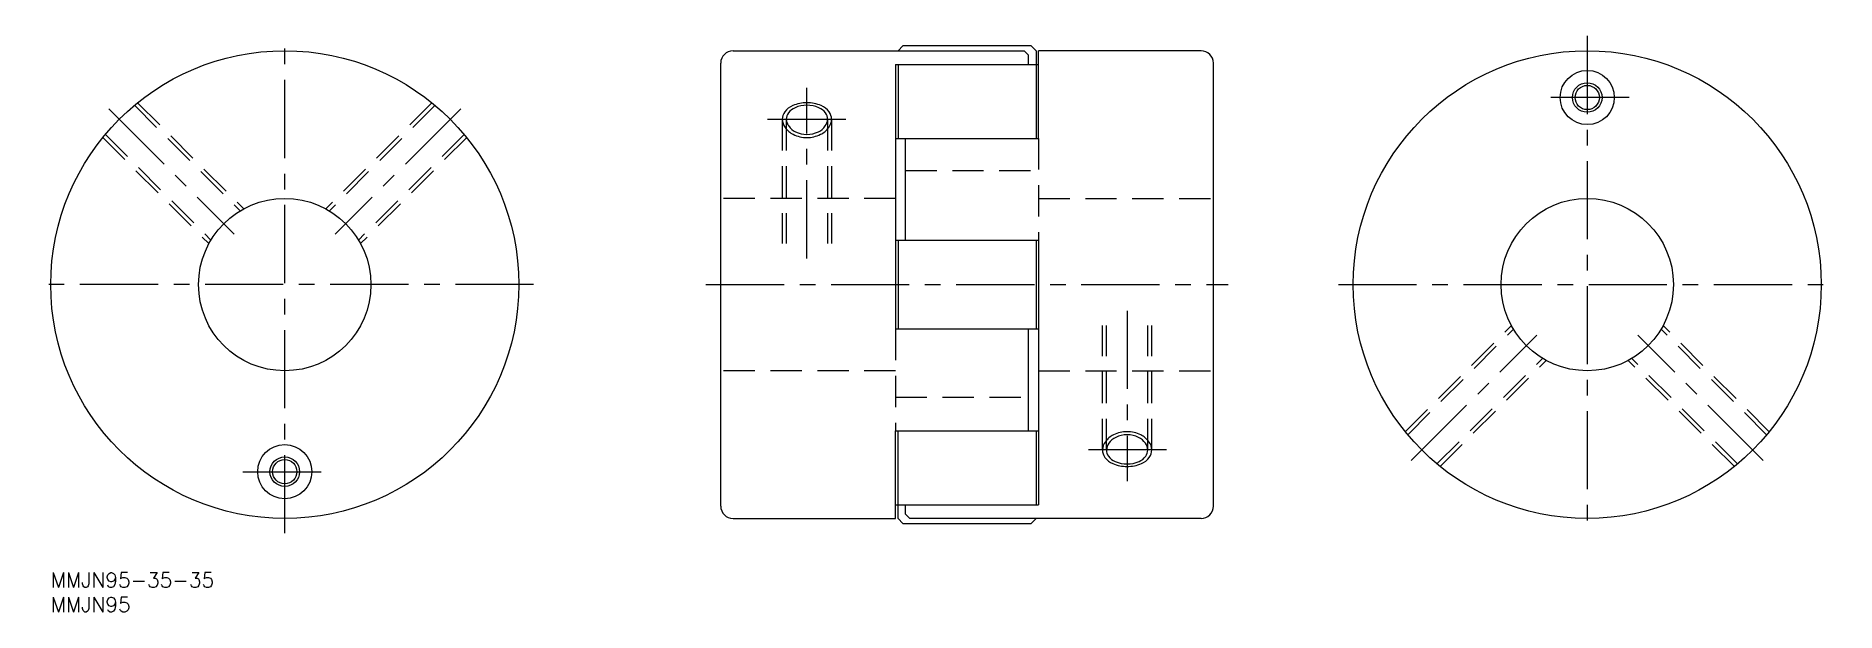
# Model space of a CAD drawing. Extents: x -3 to 362, y -8 to 109.
import ezdxf

# ---------------------------------------------------------------- set-up
doc = ezdxf.new("R2010")
doc.units = 0
doc.header["$LTSCALE"] = 0.5
doc.linetypes.add('CENTER', pattern=[50.8, 31.75, -6.35, 6.35, -6.35])
doc.linetypes.add('DASHED', pattern=[19.05, 12.7, -6.35])
for name, color, linetype in [('MSM_CENTER', 1, 'CENTER'), ('MSM_CONTINUOUS', 7, 'CONTINUOUS'), ('MSM_DASHED', 4, 'DASHED'), ('MSM_NARROW', 5, 'CONTINUOUS'), ('MSM_PART_NUMBER', 7, 'CONTINUOUS')]:
    doc.layers.add(name, color=color, linetype=linetype)
doc.styles.get("Standard").update_dxf_attribs({"font": 'txt.shx', "height": 3, "bigfont": 'bigfont.shx'})

# ---------------------------------------------------------------- blocks, each defined once
blk = doc.blocks.new('*U2')
at = {"layer": 'MSM_PART_NUMBER'}
blk.add_text('MMJN95-35-35', height=3, dxfattribs=at).set_placement((0, -3))
blk = doc.blocks.new('*U3')
at = {"layer": 'MSM_PART_NUMBER'}
blk.add_text('MMJN95', height=3, dxfattribs=at).set_placement((0, -8))

msp = doc.modelspace()

# ---------------------------------------------------------------- linework, layer by layer
at = {"layer": 'MSM_CENTER'}
for p, q in [((47.5, 8), (47.5, 109)), ((311.9, 109), (311.9, 8)), ((153.5, 63.82), (153.5, 98.44)), ((320.4, 96.5), (303.4, 96.5)), ((11.79, 94.21), (37.25, 68.75)), ((83.21, 94.21), (57.75, 68.75)), ((145.5, 92.09), (161.5, 92.09)), ((98, 58.5), (-3, 58.5)), ((133, 58.5), (239, 58.5)), ((261.4, 58.5), (362.4, 58.5)), ((218.5, 53.18), (218.5, 18.56)), ((276.19, 22.79), (301.65, 48.25)), ((347.61, 22.79), (322.15, 48.25)), ((226.5, 24.91), (210.5, 24.91)), ((39, 20.5), (56, 20.5))]:
    msp.add_line(p, q, dxfattribs=at)
at = {"layer": 'MSM_CONTINUOUS'}
for p, q in [((138.5, 106), (197.6, 106)), ((173, 107), (172, 106)), ((199, 107), (173, 107)), ((197.6, 106), (198.5, 105.1)), ((199, 107), (200, 106)), ((200, 106), (200, 88.2)), ((233.5, 106), (200.5, 106)), ((200.5, 88.2), (200.5, 106)), ((136, 13.5), (136, 103.5)), ((171.5, 103.2), (171.5, 49.5)), ((171.5, 103.2), (200.5, 103.2)), ((172, 103.2), (172, 88.2)), ((198.5, 103.2), (198.5, 105.1)), ((236, 13.5), (236, 103.5)), ((171.5, 88.2), (200.5, 88.2)), ((173.5, 67.5), (173.5, 88.2)), ((171.5, 67.5), (200.5, 67.5)), ((172, 67.5), (172, 49.5)), ((200, 67.5), (200, 49.5)), ((200.5, 67.5), (200.5, 13.8)), ((171.5, 49.5), (200.5, 49.5)), ((198.5, 28.8), (198.5, 49.5)), ((171.5, 28.8), (200.5, 28.8)), ((171.5, 11), (171.5, 28.8)), ((172, 11), (172, 28.8)), ((200, 28.8), (200, 13.8)), ((138.5, 11), (171.5, 11)), ((171.5, 13.8), (200.5, 13.8)), ((173, 10), (172, 11)), ((173.5, 11.9), (173.5, 13.8)), ((173.5, 11.9), (174.4, 11)), ((233.5, 11), (174.4, 11)), ((199, 10), (200, 11)), ((173, 10), (199, 10))]:
    msp.add_line(p, q, dxfattribs=at)
for centre, radius in [((47.5, 58.5), 47.5), ((311.9, 58.5), 47.5), ((311.9, 96.5), 5.5), ((311.9, 96.5), 2.46), ((47.5, 58.5), 17.5), ((311.9, 58.5), 17.5), ((47.5, 20.5), 5.5), ((47.5, 20.5), 2.46)]:
    msp.add_circle(centre, radius, dxfattribs=at)
for centre, radius, start, end in [((138.5, 103.5), 2.5, 90, 180), ((233.5, 103.5), 2.5, 0, 90), ((151.43, 92.11), 2.12, 143.554, 180.5816), ((151.62, 92.14), 2.31, 181.2188, 217.6527), ((152.33, 91.44), 3.24, 112.664, 143.3782), ((153.45, 88.98), 5.94, 89.4967, 113.5357), ((153.55, 88.98), 5.94, 66.4643, 90.5033), ((154.67, 91.44), 3.24, 36.6218, 67.336), ((155.38, 92.14), 2.31, 322.3473, 358.7812), ((155.57, 92.11), 2.12, 359.4184, 36.446), ((152.62, 92.66), 3.43, 214.4556, 245.2232), ((153.44, 93.85), 4.85, 242.2847, 270.7153), ((153.56, 93.85), 4.85, 269.2847, 297.7153), ((154.38, 92.66), 3.43, 294.7768, 325.5444), ((216.62, 24.86), 2.31, 142.3473, 178.7812), ((217.62, 24.34), 3.43, 114.7768, 145.5444), ((218.44, 23.15), 4.85, 89.2847, 117.7153), ((218.56, 23.15), 4.85, 62.2847, 90.7153), ((219.38, 24.34), 3.43, 34.4556, 65.2232), ((220.38, 24.86), 2.31, 1.2188, 37.6527), ((216.43, 24.89), 2.12, 179.4184, 216.446), ((217.33, 25.56), 3.24, 216.6218, 247.336), ((218.45, 28.02), 5.94, 246.4643, 270.5033), ((218.55, 28.02), 5.94, 269.4967, 293.5357), ((219.67, 25.56), 3.24, 292.664, 323.3782), ((220.57, 24.89), 2.12, 323.554, 0.5816), ((138.5, 13.5), 2.5, 180, 270), ((233.5, 13.5), 2.5, 270, 0)]:
    msp.add_arc(centre, radius, start, end, dxfattribs=at)
at = {"layer": 'MSM_DASHED'}
for p, q in [((17.63, 95.44), (39.18, 73.89)), ((77.37, 95.44), (55.82, 73.89)), ((17, 94.92), (38.45, 73.48)), ((78, 94.92), (56.55, 73.48)), ((148.5, 92.09), (148.5, 66.82)), ((149.31, 92.09), (149.31, 66.82)), ((157.69, 92.09), (157.69, 66.82)), ((158.5, 92.09), (158.5, 66.82)), ((10.56, 88.37), (32.11, 66.82)), ((11.08, 89), (32.52, 67.55)), ((83.92, 89), (62.48, 67.55)), ((84.44, 88.37), (62.89, 66.82)), ((200.5, 88.2), (200.5, 67.5)), ((173.5, 81.65), (200.5, 81.65)), ((171.5, 76), (136, 76)), ((200.5, 76), (236, 76)), ((171.5, 49.5), (171.5, 28.8)), ((213.5, 24.91), (213.5, 50.18)), ((214.31, 24.91), (214.31, 50.18)), ((222.69, 24.91), (222.69, 50.18)), ((223.5, 24.91), (223.5, 50.18)), ((274.96, 28.63), (296.51, 50.18)), ((275.48, 28), (296.92, 49.45)), ((348.32, 28), (326.88, 49.45)), ((348.84, 28.63), (327.29, 50.18)), ((171.5, 41), (136, 41)), ((200.5, 41), (236, 41)), ((281.4, 22.08), (302.85, 43.52)), ((282.03, 21.56), (303.58, 43.11)), ((341.77, 21.56), (320.22, 43.11)), ((342.4, 22.08), (320.95, 43.52)), ((171.5, 35.65), (198.5, 35.65))]:
    msp.add_line(p, q, dxfattribs=at)
at = {"layer": 'MSM_NARROW'}
for centre in [(311.9, 96.5), (47.5, 20.5)]:
    msp.add_circle(centre, 3, dxfattribs=at)
for centre, radius, start, end in [((153.44, 88.35), 7.09, 89.4967, 113.5357), ((153.56, 88.35), 7.09, 66.4643, 90.5033), ((151.03, 92.08), 2.53, 143.5495, 179.9065), ((151.26, 92.11), 2.76, 180.543, 217.6684), ((152.1, 91.28), 3.87, 112.664, 143.3782), ((154.9, 91.28), 3.87, 36.6218, 67.336), ((155.74, 92.11), 2.76, 322.3316, 359.457), ((155.97, 92.08), 2.53, 0.0935, 36.4505), ((152.45, 92.74), 4.09, 214.4556, 245.2232), ((153.43, 94.16), 5.79, 242.2847, 270.7153), ((153.57, 94.16), 5.79, 269.2847, 297.7153), ((154.55, 92.74), 4.09, 294.7768, 325.5444), ((216.26, 24.89), 2.76, 142.3316, 179.457), ((217.45, 24.26), 4.09, 114.7768, 145.5444), ((218.43, 22.84), 5.79, 89.2847, 117.7153), ((218.57, 22.84), 5.79, 62.2847, 90.7153), ((219.55, 24.26), 4.09, 34.4556, 65.2232), ((220.74, 24.89), 2.76, 0.543, 37.6684), ((216.03, 24.92), 2.53, 180.0935, 216.4505), ((217.1, 25.72), 3.87, 216.6218, 247.336), ((218.44, 28.65), 7.09, 246.4643, 270.5033), ((218.56, 28.65), 7.09, 269.4967, 293.5357), ((219.9, 25.72), 3.87, 292.664, 323.3782), ((220.97, 24.92), 2.53, 323.5495, 359.9065)]:
    msp.add_arc(centre, radius, start, end, dxfattribs=at)

# ---------------------------------------------------------------- block references
at = {"layer": 'MSM_CONTINUOUS'}
for name in ['*U2', '*U3']:
    msp.add_blockref(name, (0, 0), dxfattribs=at)

doc.saveas('drawing.dxf')
